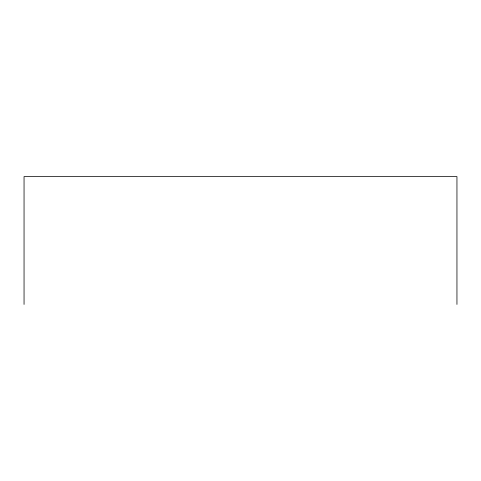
<?xml version="1.0" encoding="UTF-8"?>
<svg xmlns="http://www.w3.org/2000/svg" width="481" height="481" viewBox="0 0 481 481"><rect width="100%" height="100%" fill="white"/><g stroke="black" fill="none" stroke-linecap="round" stroke-linejoin="round"><path stroke-width="0.72" d="M456.95 304.413L456.95 176.587L24.05 176.587L24.05 304.413"/></g></svg>
